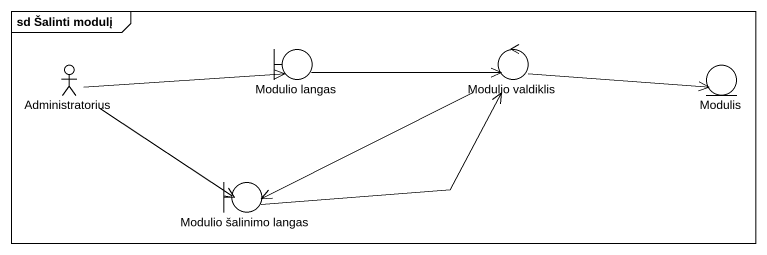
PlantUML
@startuml
mainframe sd Šalinti modulį
boundary "Modulio langas" as Modulio_langas
control "Modulio valdiklis" as Modulio_valdiklis
actor Administratorius
entity Modulis
boundary "Modulio šalinimo langas" as Modulio_šalinimo_langas
Modulio_langas -right-> Modulio_valdiklis
Modulio_valdiklis -right-> Modulis
Modulio_valdiklis -left-> Modulio_šalinimo_langas
Administratorius -right-> Modulio_langas
Administratorius --> Modulio_šalinimo_langas
Modulio_šalinimo_langas -right-> Modulio_valdiklis
@enduml
